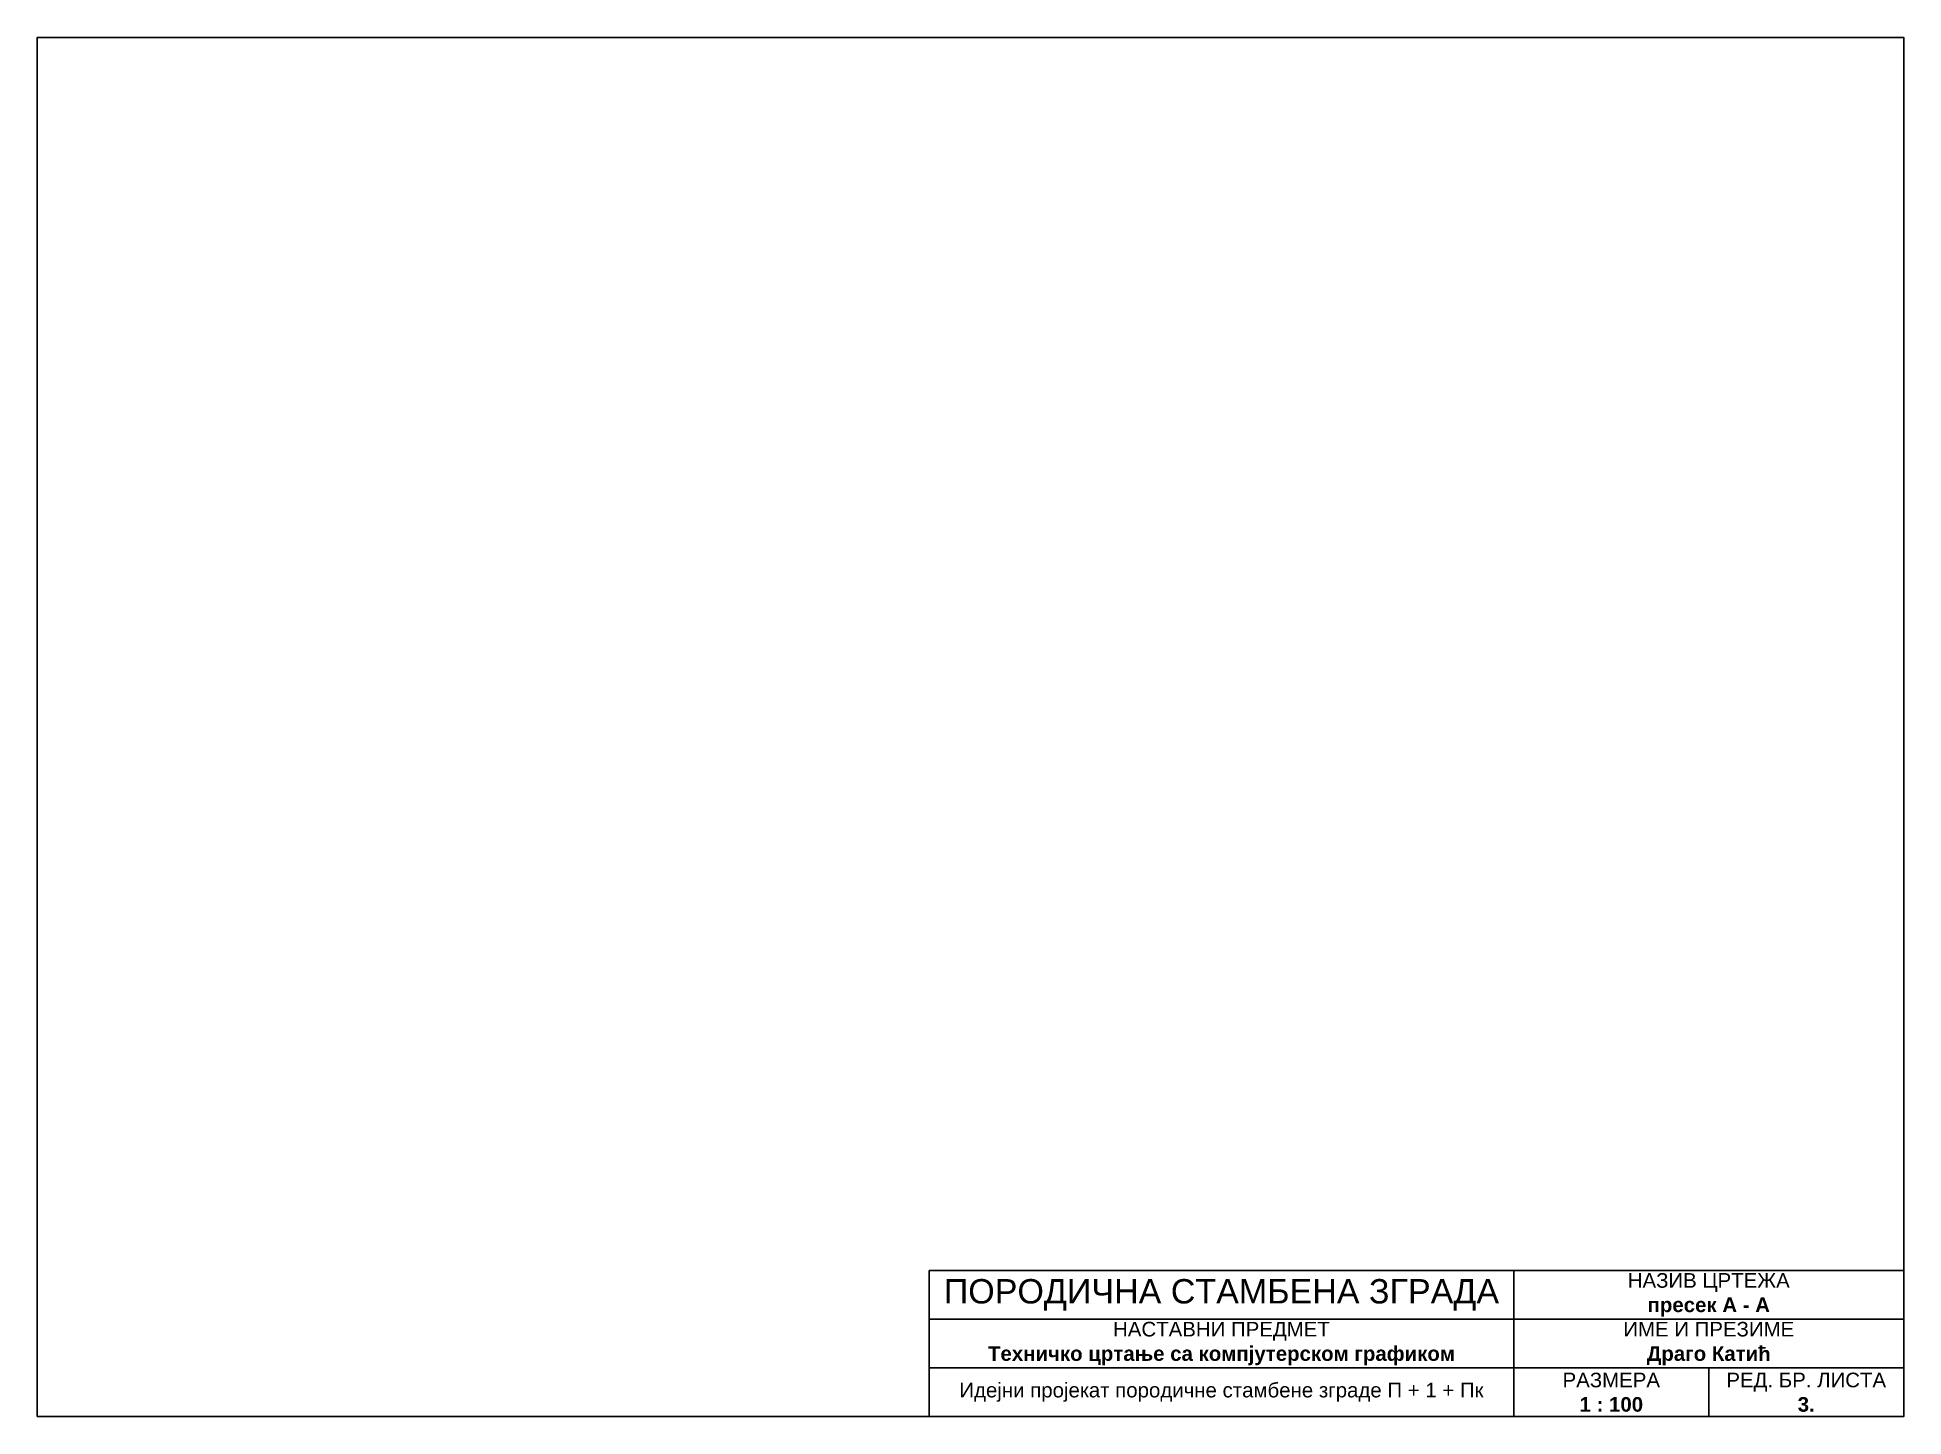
# Paper-space layout 'pregled' of a CAD drawing. Header units: millimetres. Extents: x 27 to 410, y 4 to 287.
import ezdxf

# ---------------------------------------------------------------- set-up
doc = ezdxf.new("R2010")
doc.units = ezdxf.units.MM
doc.layers.add('Sastavnica', color=250, linetype='Continuous', lineweight=30)
doc.layers.add('Sastavnica @ 1', color=250, linetype='Continuous', lineweight=30)
doc.styles.add('teskt_stil', font='arial_2.ttf', dxfattribs={"height": 33})

psp = doc.layouts.new('pregled')

# ---------------------------------------------------------------- linework, layer by layer
at = {"layer": 'Sastavnica'}
psp.add_lwpolyline([(27, 4), (410, 4), (410, 287), (27, 287)], close=True, dxfattribs=at)
for points in [[(210, 4), (210, 34)], [(210, 34), (410, 34)], [(330, 4), (330, 34)], [(410, 34), (410, 4)], [(410, 24), (210, 24)], [(410, 14), (210, 14)], [(370, 4), (370, 14)], [(410, 4), (210, 4)]]:
    psp.add_lwpolyline(points, dxfattribs=at)

# ---------------------------------------------------------------- texts
at = {"layer": 'Sastavnica @ 1', "attachment_point": 5, "style": 'teskt_stil'}
for s, width, gutter_width, insert, char_height in [('{\\fArial|b0|i0|c204|p34;ПОРОДИЧНА СТАМБЕНА ЗГРАДА}', 120, 100, (270, 29), 5), ('{\\fArial|b0|i0|c204|p34;НАЗИВ ЦРТЕЖА\\P\\fArial|b1|i0|c204|p34;пресек А - А}', 80, 15, (370, 29), 3), ('{\\fArial|b0|i0|c204|p34;НАСТАВНИ ПРЕДМЕТ\\P\\fArial|b1|i0|c204|p34;Техничко цртање са компјутерском графиком}', 120, 15, (270, 19), 3), ('{\\fArial|b0|i0|c204|p34;ИМЕ И ПРЕЗИМЕ\\P\\fArial|b1|i0|c204|p34;Драго Катић}', 80, 15, (370, 19), 3), ('{\\fArial|b0|i0|c204|p34;РАЗМЕРА\\P\\fArial|b1|i0|c204|p34;1 : 100}', 40, 15, (350, 9), 3), ('{\\fArial|b0|i0|c204|p34;РЕД. БР. ЛИСТА\\P\\fArial|b1|i0|c238|p34;3\\fArial|b1|i0|c204|p34;.}', 40, 15, (390, 9), 3), ('{\\fArial|b0|i0|c204|p34;Идејни пројекат породичне стамбене зграде П + 1 + Пк}', 120, 15, (270, 9), 3)]:
    psp.add_mtext_dynamic_manual_height_columns(s, width=width, gutter_width=gutter_width, heights=[0], dxfattribs=dict(at, insert=insert, char_height=char_height))

doc.saveas('drawing.dxf')
